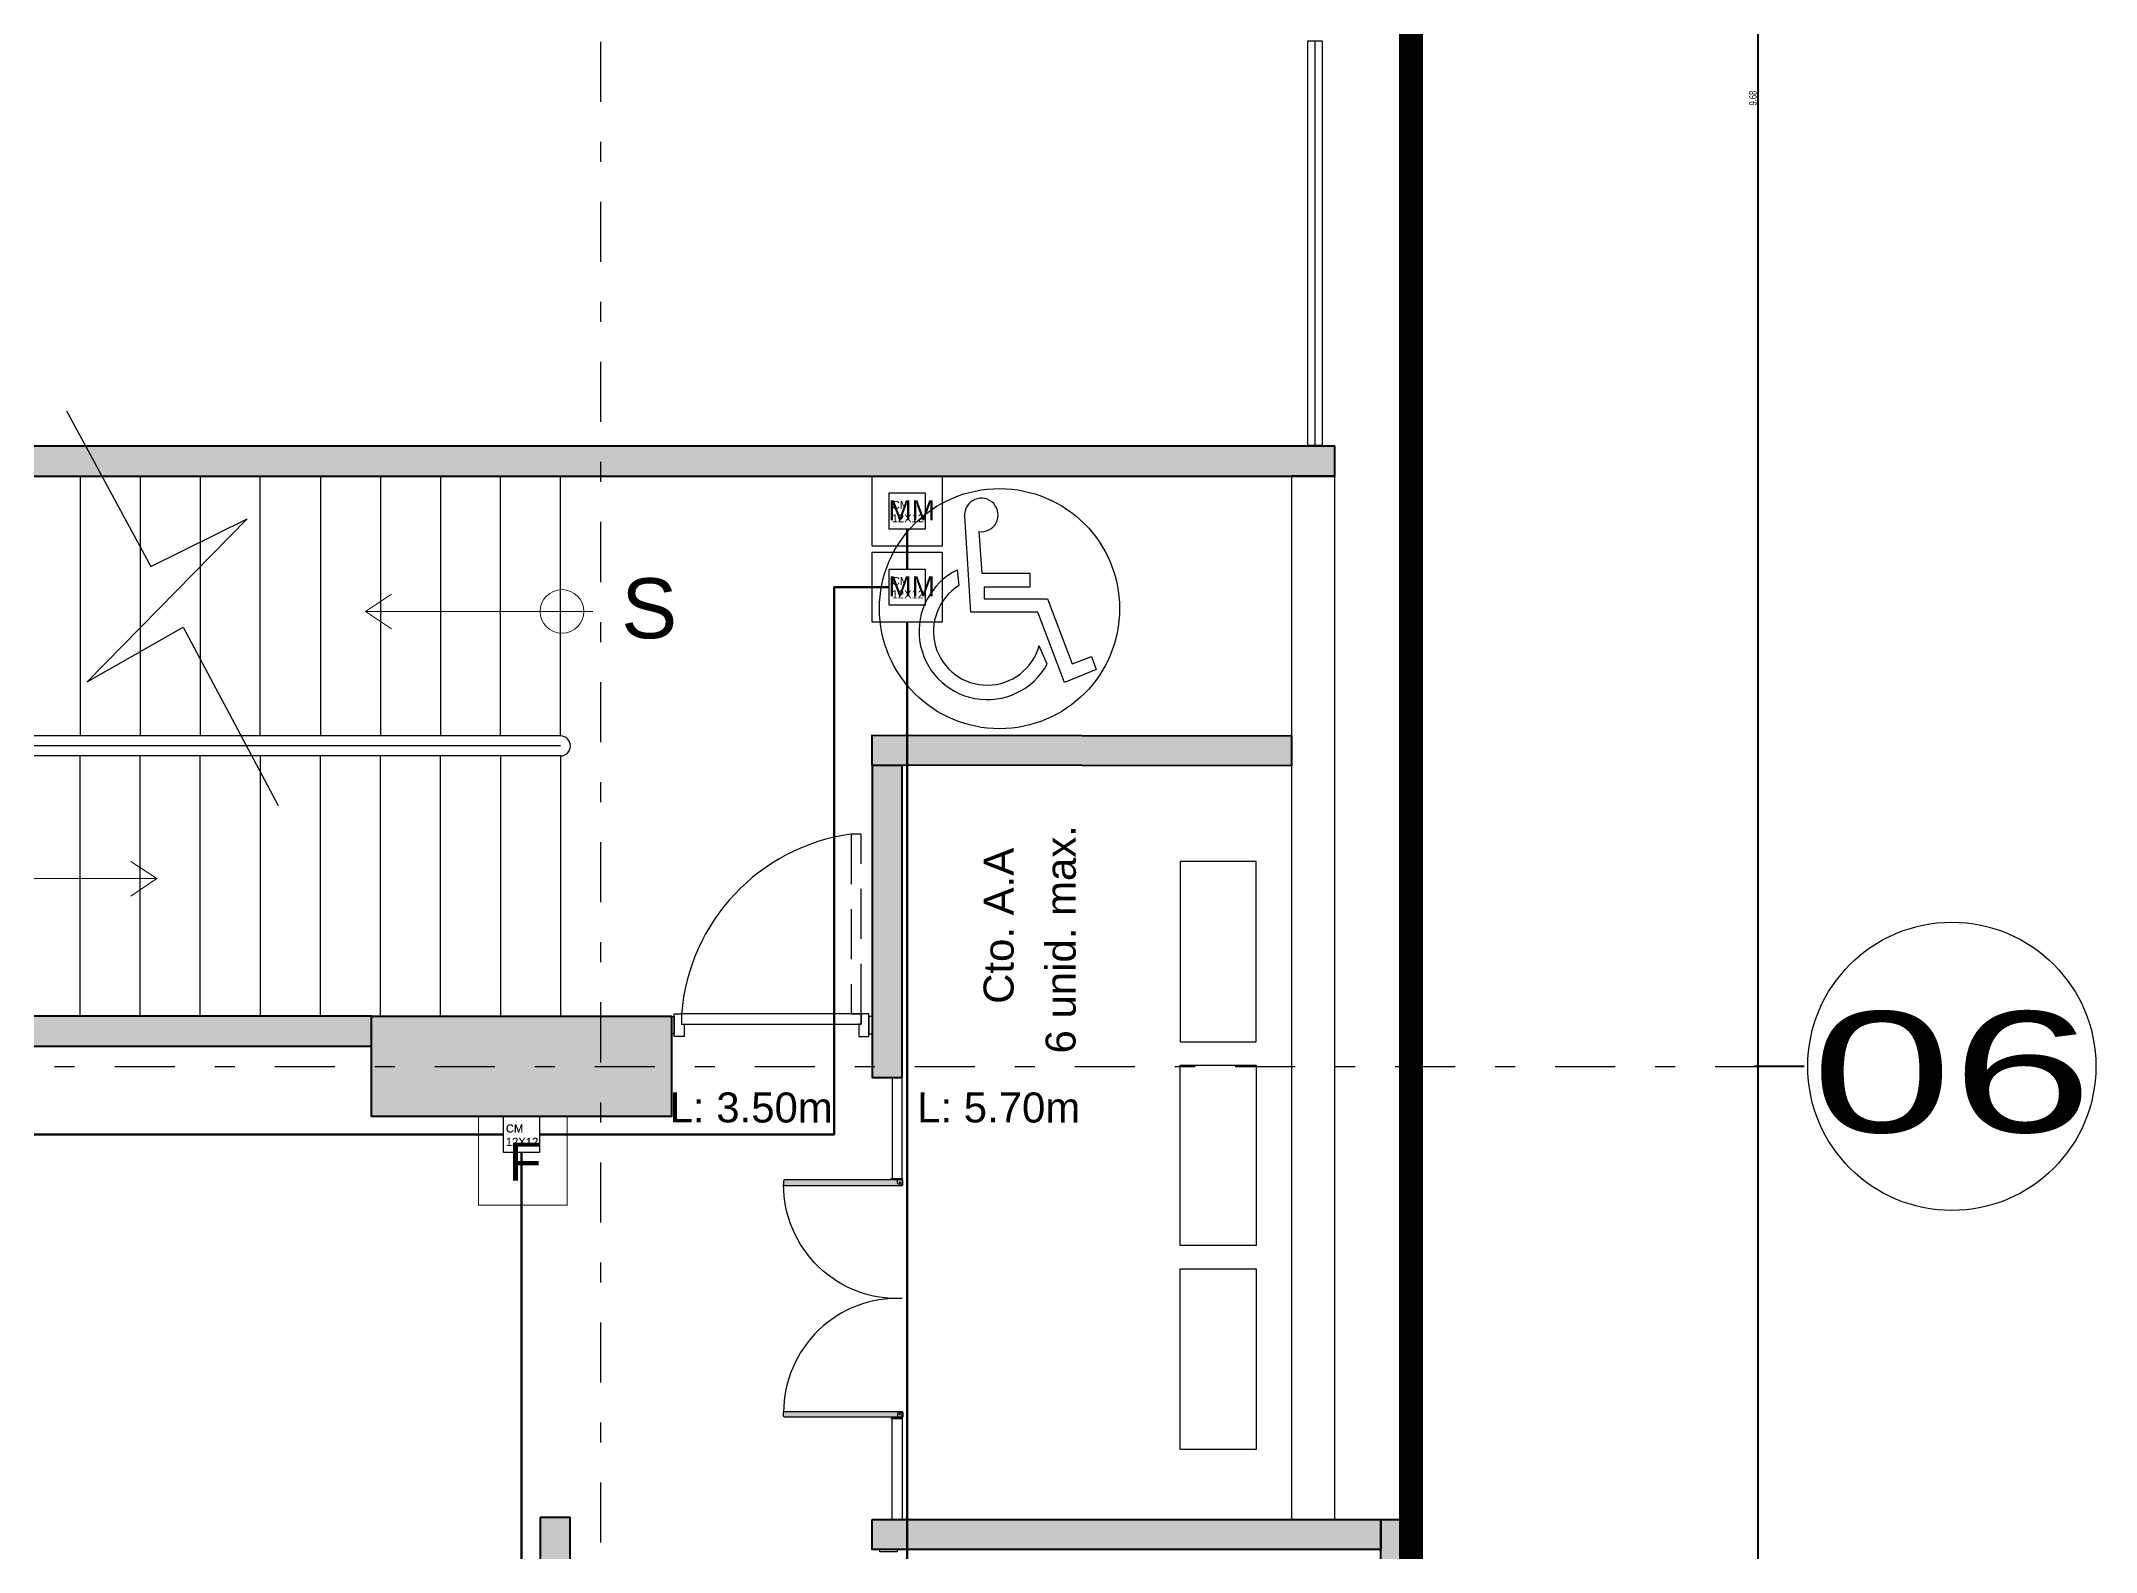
# Model space of a CAD drawing. Header units: millimetres. Extents: x 3781 to 4924, y 1639 to 1721.
# Drawn here: x 4575.51 to 4585.79, y 1656.1 to 1663.65 of the extents above; entities that cross this region are included whole.
import ezdxf
from ezdxf.enums import TextEntityAlignment as Align

# ---------------------------------------------------------------- set-up
doc = ezdxf.new("R2010")
doc.units = ezdxf.units.MM
for name, pattern in [('CENTER', [0.7, 0.3, -0.2, 0, -0.2]), ('HIDDEN', [0.375, 0.25, -0.125]), ('HIDDEN2', [0.1875, 0.125, -0.0625])]:
    doc.linetypes.add(name, pattern=pattern)
doc.layers.get('Defpoints').update_dxf_attribs({"color": 255})
for name, color, linetype in [('1amobla', 2, 'Continuous'), ('_ACHU3', 253, 'Continuous'), ('A-HATCH CONCRETO', 8, 'Continuous'), ('AMOBLAMIENTO', 1, 'Continuous'), ('AREA PARQUEO', 51, 'Continuous'), ('AS_GL DETECCION_PISO 1', 7, 'Continuous'), ('AS_GL DETECCION_PISO 2', 7, 'Continuous'), ('EJE-ESTRUCTURA', 1, 'CENTER'), ('F-2', 2, 'Continuous'), ('H-muro', 251, 'Continuous'), ('HACHTCOLUMNA', 250, 'Continuous'), ('JCA_COTAS', 1, 'Continuous'), ('JCA_PROYECCIONES', 1, 'HIDDEN2'), ('JCA_TEXTO1', 2, 'Continuous'), ('JCA_TEXTO2', 3, 'Continuous'), ('LINEA-1', 1, 'Continuous'), ('MUEBLE', 1, 'Continuous'), ('TEXTO 3', 3, 'Continuous')]:
    doc.layers.add(name, color=color, linetype=linetype)
doc.layers.add('DIM-25', color=1, linetype='Continuous', plot=False)
for name, color, linetype, lineweight in [('Estructura', 6, 'Continuous', 40), ('Muro', 4, 'Continuous', 40), ('TEXTOS', 7, 'Continuous', 20), ('Vidrio', 2, 'Continuous', 30)]:
    doc.layers.add(name, color=color, linetype=linetype, lineweight=lineweight)
doc.styles.add('Arial_400', font='arial.ttf')
doc.styles.add('ROMANS', font='arial.ttf', dxfattribs={"width": 0.7})
doc.styles.get("Standard").update_dxf_attribs({"font": 'arial.ttf'})
doc.styles.add('style2', font='arial.ttf', dxfattribs={"width": 1.5})
doc.dimstyles.new('1-10', dxfattribs={"dimscale": 10, "dimtxt": 0.0037, "dimasz": 0.001, "dimexe": 0.0018, "dimexo": 0.0018, "dimgap": 0.0005, "dimtad": 1, "dimzin": 4, "dimdsep": 46, "dimtxsty": 'ROMANS', "dimblk": 'ARCHTICK', "dimcen": 0.003, "dimdle": 0.0015, "dimclrd": 1, "dimclre": 1, "dimclrt": 4, "dimadec": 0, "dimazin": 0, "dimtfac": 1, "dimtix": 1, "dimtmove": 2, "dimatfit": 3, "dimldrblk": 'flecha', "dimfxl": 1, "dimtolj": 1, "dimtzin": 4, "dimarcsym": 0})

# ---------------------------------------------------------------- blocks, each defined once
blk = doc.blocks.new('_ArchTick')
at = {"color": 0, "linetype": 'ByBlock', "const_width": 0.15}
blk.add_lwpolyline([(-0.5, -0.5), (0.5, 0.5)], dxfattribs=at)
blk = doc.blocks.new('*D55')
at = {"layer": 'Defpoints', "color": 0, "transparency": 16777216}
for p in [(1145.333, -5993.999), (1145.083, -6003.674), (1145.333, -6003.674)]:
    blk.add_point(p, dxfattribs=at)
at = {"layer": 'JCA_COTAS', "color": 1, "lineweight": -2, "transparency": 16777216}
for p, q in [((1145.315, -5993.999), (1145.065, -5993.999)), ((1145.083, -5993.984), (1145.083, -6003.689)), ((1145.315, -6003.674), (1145.065, -6003.674))]:
    blk.add_line(p, q, dxfattribs=at)
at = {"layer": 'JCA_COTAS', "color": 1, "lineweight": -2, "transparency": 16777216, "xscale": 0.01, "yscale": 0.01, "zscale": 0.01}
for p, rotation in [((1145.083, -5993.999), 90), ((1145.083, -6003.674), 270)]:
    blk.add_blockref('_ArchTick', p, dxfattribs=dict(at, rotation=rotation))
at = {"layer": 'JCA_COTAS', "color": 4, "transparency": 16777216, "insert": (1145.059, -5998.836), "char_height": 0.037, "attachment_point": 5, "rotation": 90, "style": 'ROMANS'}
blk.add_mtext('\\A1;9.68', dxfattribs=at)
blk = doc.blocks.new('flecha')
at = {"layer": '_ACHU3', "linetype": 'Continuous', "lineweight": 0}
h = blk.add_hatch(color=255, dxfattribs=at)
h.dxf.hatch_style = 1
h.paths.add_polyline_path([(0, 0), (2.4, 0.4), (2.4, 0), (4, 0), (4, 0), (2.4, 0), (2.4, -0.4)])
at = {"layer": '_ACHU3', "linetype": 'Continuous', "lineweight": 0, "flags": 128}
blk.add_lwpolyline([(0, 0), (2.4, 0.4), (2.4, 0), (2.4, 0), (4, 0), (4, 0), (2.4, 0), (2.4, -0.4), (0, 0)], dxfattribs=at)
blk = doc.blocks.new('*D56')
at = {"layer": 'Defpoints', "color": 0, "transparency": 16777216}
for p in [(1145.333, -6003.674), (1145.083, -6011.699), (1145.333, -6011.699)]:
    blk.add_point(p, dxfattribs=at)
at = {"layer": 'JCA_COTAS', "color": 1, "lineweight": -2, "transparency": 16777216}
for p, q in [((1145.315, -6003.674), (1145.065, -6003.674)), ((1145.083, -6003.659), (1145.083, -6011.714)), ((1145.315, -6011.699), (1145.065, -6011.699))]:
    blk.add_line(p, q, dxfattribs=at)
at = {"layer": 'JCA_COTAS', "color": 1, "lineweight": -2, "transparency": 16777216, "xscale": 0.01, "yscale": 0.01, "zscale": 0.01}
for p, rotation in [((1145.083, -6003.674), 90), ((1145.083, -6011.699), 270)]:
    blk.add_blockref('_ArchTick', p, dxfattribs=dict(at, rotation=rotation))
at = {"layer": 'JCA_COTAS', "color": 4, "transparency": 16777216, "insert": (1145.059, -6007.686), "char_height": 0.037, "attachment_point": 5, "rotation": 90, "style": 'ROMANS'}
blk.add_mtext('\\A1;8.02', dxfattribs=at)
blk = doc.blocks.new('discap')
at = {"layer": 'TEXTO 3', "color": 0, "linetype": 'Continuous'}
for p, q in [((-179169, -277469), (-179154, -277610)), ((-178353, -278322), (-178426, -278155))]:
    blk.add_line(p, q, dxfattribs=at)
blk.add_lwpolyline([(-178974, -277120), (-178946, -277498), (-178511, -277498), (-178511, -277624), (-178926, -277624), (-178926, -277730), (-178352, -277730), (-178127, -278321), (-177953, -278254), (-177909, -278371), (-178198, -278488), (-178440, -277852), (-179047, -277852), (-179102, -276980)], dxfattribs=at)
for centre, radius, start, end in [((-178951, -276970), 152, 261.2603, 183.6697), ((-178897, -278025), 619, 116.0954, 331.345), ((-178897, -278025), 488, 121.7945, 344.571)]:
    blk.add_arc(centre, radius, start, end, dxfattribs=at)
blk = doc.blocks.new('PUERTA BAÑOS')
at = {"layer": 'AMOBLAMIENTO'}
h = blk.add_hatch(color=255, dxfattribs=at)
edge = h.paths.add_edge_path()
edge.add_line((-0.008, 0.002), (-0.008, -0.628))
edge.add_arc((-0.013, -0.628), 0.005, -90, 0, ccw=False)
edge.add_line((-0.013, -0.633), (-0.033, -0.633))
edge.add_arc((-0.033, -0.628), 0.005, 180, 270, ccw=False)
edge.add_line((-0.038, -0.628), (-0.038, -0.003))
edge.add_arc((-0.032, -0.003), 0.005, 90, 180, ccw=False)
edge.add_line((-0.033, 0.002), (-0.008, 0.002))
for p, q in [((0, 0), (-0.005, 0)), ((0, -0.06), (0, 0)), ((-0.03, -0.005), (-0.03, -0.02)), ((-0.005, 0), (-0.025, 0)), ((-0.025, -0.025), (-0.005, -0.025)), ((-0.005, -0.025), (-0.005, 0)), ((-0.005, 0), (-0.005, -0.06)), ((-0.005, -0.06), (0, -0.06))]:
    blk.add_line(p, q, dxfattribs=at)
blk.add_lwpolyline([(-0.008, 0.002), (-0.008, -0.628, -0.414214), (-0.013, -0.633), (-0.033, -0.633, -0.414214), (-0.038, -0.628), (-0.038, -0.003, -0.414214), (-0.033, 0.002)], format="xyb", close=True, dxfattribs=at)
blk.add_circle((-0.022, -0.013), 0.0025, dxfattribs=at)
at = {"layer": 'AMOBLAMIENTO', "ltscale": 0.1}
blk.add_arc((-0.034, -0.026), 0.607, 177.5483, 270.1437, dxfattribs=at)
at = {"layer": 'AMOBLAMIENTO'}
for centre, start, end in [((-0.025, -0.005), 90, 180), ((-0.025, -0.02), 180, 270)]:
    blk.add_arc(centre, 0.005, start, end, dxfattribs=at)
blk = doc.blocks.new('AS_Manual Pull Station _Addressable_')
at = {"color": 0, "linetype": 'Continuous', "lineweight": 15}
for p, q in [((-0.1554, 0.1504), (0.1402, 0.1504)), ((-0.1554, -0.1453), (-0.1554, 0.1504)), ((0.1402, 0.1504), (0.1402, -0.1453)), ((0.1402, -0.1453), (-0.1554, -0.1453))]:
    blk.add_line(p, q, dxfattribs=at)
at = {"color": 0, "linetype": 'Continuous', "lineweight": 15, "style": 'Arial_400'}
blk.add_text('F', height=0.127, dxfattribs=at).set_placement((0, 0), align=Align.MIDDLE_CENTER)
blk = doc.blocks.new('Caja metalica de 12')
at = {"layer": '1amobla', "linetype": 'Continuous', "ltscale": 0.3}
blk.add_lwpolyline([(-1069.691, -2855.357), (-1069.511, -2855.357), (-1069.511, -2855.537), (-1069.691, -2855.537), (-1069.691, -2855.357)], dxfattribs=at)
at = {"layer": '1amobla', "color": 7, "linetype": 'Continuous', "ltscale": 0.3, "insert": (-1069.679, -2855.397), "char_height": 0.04, "width": 0.07916, "attachment_point": 1}
blk.add_mtext('CM 12X12', dxfattribs=at)
blk = doc.blocks.new('Est etapa 3 torre')
at = {"layer": 'HACHTCOLUMNA'}
h = blk.add_hatch(color=256, dxfattribs=at)
h.paths.add_polyline_path([(1123.55, -5959.124), (1123.05, -5959.124), (1123.05, -5957.624), (1123.55, -5957.624)])
h.paths.add_polyline_path([(1116.05, -5959.124), (1115.55, -5959.124), (1115.55, -5957.624), (1116.05, -5957.624)])
h.paths.add_polyline_path([(1139.548, -5959.124), (1139.048, -5959.124), (1139.048, -5957.624), (1139.548, -5957.624)])
h.paths.add_polyline_path([(1132.05, -5959.124), (1131.55, -5959.124), (1131.55, -5957.624), (1132.05, -5957.624)])
h.paths.add_polyline_path([(1140.048, -5967.649), (1140.048, -5968.149), (1138.548, -5968.149), (1138.548, -5967.649)])
h.paths.add_polyline_path([(1124.05, -5967.649), (1124.05, -5968.149), (1122.55, -5968.149), (1122.55, -5967.649)])
h.paths.add_polyline_path([(1131.05, -5967.649), (1131.05, -5968.149), (1132.55, -5968.149), (1132.55, -5967.649)])
h.paths.add_polyline_path([(1115.05, -5967.649), (1115.05, -5968.149), (1116.55, -5968.149), (1116.55, -5967.649)])
h.paths.add_polyline_path([(1140.048, -5975.649), (1140.048, -5976.149), (1138.548, -5976.149), (1138.548, -5975.649)])
h.paths.add_polyline_path([(1124.05, -5975.649), (1124.05, -5976.149), (1122.55, -5976.149), (1122.55, -5975.649)])
h.paths.add_polyline_path([(1131.05, -5975.649), (1131.05, -5976.149), (1132.55, -5976.149), (1132.55, -5975.649)])
h.paths.add_polyline_path([(1115.05, -5975.649), (1115.05, -5976.149), (1116.55, -5976.149), (1116.55, -5975.649)])
h.paths.add_polyline_path([(1140.048, -5985.749), (1140.048, -5986.249), (1138.548, -5986.249), (1138.548, -5985.749)])
h.paths.add_polyline_path([(1124.05, -5985.749), (1124.05, -5986.249), (1122.55, -5986.249), (1122.55, -5985.749)])
h.paths.add_polyline_path([(1131.05, -5985.749), (1131.05, -5986.249), (1132.55, -5986.249), (1132.55, -5985.749)])
h.paths.add_polyline_path([(1115.05, -5985.749), (1115.05, -5986.249), (1116.55, -5986.249), (1116.55, -5985.749)])
h.paths.add_polyline_path([(1140.048, -5993.749), (1140.048, -5994.249), (1138.548, -5994.249), (1138.548, -5993.749)])
h.paths.add_polyline_path([(1124.05, -5993.749), (1124.05, -5994.249), (1122.55, -5994.249), (1122.55, -5993.749)])
h.paths.add_polyline_path([(1131.05, -5993.749), (1131.05, -5994.249), (1132.55, -5994.249), (1132.55, -5993.749)])
h.paths.add_polyline_path([(1115.05, -5993.749), (1115.05, -5994.249), (1116.55, -5994.249), (1116.55, -5993.749)])
h.paths.add_polyline_path([(1132.05, -6003.426), (1131.55, -6003.426), (1131.55, -6004.922), (1132.05, -6004.922)])
h.paths.add_polyline_path([(1138.153, -6003.424), (1139.653, -6003.424), (1139.653, -6003.924), (1138.153, -6003.924)])
h.paths.add_polyline_path([(1116.05, -6004.924), (1116.05, -6003.424), (1115.55, -6003.424), (1115.55, -6004.924)])
h.paths.add_polyline_path([(1123.55, -6004.924), (1123.55, -6003.424), (1123.05, -6003.424), (1123.05, -6004.924)])
h.paths.add_polyline_path([(1139.048, -6011.949), (1139.048, -6009.549), (1139.548, -6009.549), (1139.548, -6011.949)])
h.paths.add_polyline_path([(1131.55, -6009.549), (1131.55, -6011.949), (1132.05, -6011.949), (1132.05, -6009.549)])
h.paths.add_polyline_path([(1123.05, -6009.549), (1123.05, -6011.949), (1123.55, -6011.949), (1123.55, -6009.549)])
h.paths.add_polyline_path([(1116.05, -6009.549), (1116.05, -6011.949), (1115.55, -6011.949), (1115.55, -6009.549)])
at = {"layer": 'EJE-ESTRUCTURA'}
for p, q in [((1139.298, -5955.354), (1139.298, -6014.914)), ((1139.298, -5955.354), (1139.298, -6014.914)), ((1113.67, -6003.674), (1145.333, -6003.674))]:
    blk.add_line(p, q, dxfattribs=at)
at = {"layer": 'Estructura'}
blk.add_lwpolyline([(1138.153, -6003.424), (1139.653, -6003.424), (1139.653, -6003.924), (1138.153, -6003.924)], close=True, dxfattribs=at)
at = {"layer": 'JCA_TEXTO1', "linetype": 'Continuous'}
blk.add_circle((1146.053, -6003.674), 0.72, dxfattribs=at)
at = {"layer": 'JCA_TEXTO2', "style": 'style2', "width": 1.5}
blk.add_text('06', height=0.6031, rotation=0.0293, dxfattribs=at).set_placement((1145.351, -6004.004))
at = {"layer": 'JCA_COTAS'}
for base, p1, p2, picture, middle in [((1145.08334, -6003.67384), (1145.33317, -5993.99883), (1145.33317, -6003.67384), '*D55', (1145.05945, -5998.83634)), ((1145.083339, -6011.698837), (1145.333175, -6003.673839), (1145.333175, -6011.698837), '*D56', (1145.059447, -6007.686338))]:
    dim = blk.add_linear_dim(base=base, p1=p1, p2=p2, angle=90, dimstyle='1-10', dxfattribs=at)
    dim.commit()
    dim.dimension.update_dxf_attribs({"geometry": picture, "text_midpoint": middle})

msp = doc.modelspace()

# ---------------------------------------------------------------- hatches: boundary and pattern name
at = {"layer": 'A-HATCH CONCRETO', "ltscale": 0.03}
h = msp.add_hatch(color=256, dxfattribs=at)
h.dxf.hatch_style = 1
h.paths.add_polyline_path([(4562.563, 1658.778), (4562.563, 1658.628), (4562.911, 1658.628), (4562.911, 1658.778)])
h.paths.add_polyline_path([(4562.911, 1658.778), (4563.061, 1658.778), (4563.061, 1657.427), (4562.911, 1657.427)])
h.paths.add_polyline_path([(4565.622, 1657.277), (4565.622, 1657.427), (4562.563, 1657.427), (4562.563, 1657.277)])
h.paths.add_polyline_path([(4562.213, 1652.653), (4562.213, 1657.278), (4562.063, 1657.278), (4562.063, 1653.018), (4562.063, 1652.653)])
h.paths.add_polyline_path([(4565.622, 1654.102), (4565.472, 1654.102), (4565.472, 1657.277), (4565.622, 1657.277)])
h.paths.add_polyline_path([(4564.222, 1654.252), (4564.222, 1652.563), (4564.572, 1652.563), (4564.572, 1652.713), (4564.373, 1652.713), (4564.372, 1654.252)])
h.paths.add_polyline_path([(4565.622, 1652.713), (4565.472, 1652.713), (4565.472, 1652.063), (4565.622, 1652.063)])
h.paths.add_polyline_path([(4565.472, 1652.563), (4565.472, 1652.563), (4565.472, 1652.713), (4565.472, 1652.713)], flags=16)
h.paths.add_polyline_path([(4562.063, 1650.218), (4565.622, 1650.218), (4565.622, 1650.368), (4562.563, 1650.368), (4562.563, 1650.253), (4562.063, 1650.253)])
h.paths.add_polyline_path([(4565.472, 1650.863), (4565.472, 1650.368), (4565.622, 1650.368), (4565.622, 1650.863)])
h.paths.add_polyline_path([(4568.938, 1652.713), (4568.938, 1652.563), (4568.372, 1652.563), (4568.372, 1650.198), (4568.222, 1650.198), (4568.222, 1652.713)])
h.paths.add_polyline_path([(4571.49, 1652.713), (4571.49, 1652.563), (4571.063, 1652.563), (4571.063, 1652.653), (4570.563, 1652.653), (4570.563, 1652.563), (4570.138, 1652.563), (4570.138, 1652.713)])
h.paths.add_polyline_path([(4568.372, 1650.198), (4575.414, 1650.198), (4575.414, 1650.351), (4568.372, 1650.351)])
h.paths.add_polyline_path([(4573.69, 1652.713), (4573.69, 1652.563), (4572.69, 1652.563), (4572.69, 1652.713)])
h.paths.add_polyline_path([(4573.115, 1650.351), (4573.265, 1650.351), (4573.265, 1652.563), (4573.115, 1652.563), (4573.115, 1652.565), (4573.115, 1650.351), (4573.115, 1650.351)])
h.paths.add_polyline_path([(4574.89, 1652.713), (4574.89, 1652.563), (4575.414, 1652.563), (4575.414, 1650.198), (4575.564, 1650.198), (4575.564, 1652.713)])
h.paths.add_polyline_path([(4578.56, 1650.353), (4582.361, 1650.353), (4582.361, 1650.203), (4578.56, 1650.203)])
h.paths.add_polyline_path([(4578.01, 1650.203), (4578.01, 1652.653), (4578.06, 1652.653), (4578.06, 1650.253), (4578.56, 1650.253), (4578.56, 1650.203)])
h.paths.add_polyline_path([(4581.796, 1651.857), (4581.796, 1650.353), (4581.646, 1650.353), (4581.646, 1651.857)])
h.paths.add_polyline_path([(4581.796, 1651.857), (4582.211, 1651.857), (4582.211, 1651.707), (4581.796, 1651.706)])
h.paths.add_polyline_path([(4582.361, 1651.857), (4582.361, 1650.353), (4582.211, 1650.353), (4582.211, 1651.857)])
h.paths.add_polyline_path([(4579.06, 1654.172), (4582.211, 1654.172), (4582.211, 1654.022), (4579.06, 1654.022)])
h.paths.add_polyline_path([(4579.669, 1655.112), (4579.669, 1654.172), (4579.819, 1654.172), (4579.819, 1655.112)])
h.paths.add_polyline_path([(4578.009, 1656.274), (4578.01, 1652.653), (4578.16, 1652.653), (4578.159, 1656.274)])
h.paths.add_polyline_path([(4578.16, 1654.172), (4578.16, 1654.172), (4578.16, 1654.022), (4578.16, 1654.022)], flags=17)
h.paths.add_polyline_path([(4579.669, 1656.264), (4582.211, 1656.264), (4582.211, 1656.114), (4579.669, 1656.114)])
h.paths.add_polyline_path([(4582.361, 1656.264), (4582.361, 1655.061), (4582.211, 1655.061), (4582.211, 1656.264)])
h.paths.add_polyline_path([(4579.669, 1660.031), (4579.669, 1658.472), (4579.819, 1658.472), (4579.819, 1660.031)])
h.paths.add_polyline_path([(4581.764, 1660.029), (4579.669, 1660.033), (4579.669, 1660.183), (4581.765, 1660.179)])
h.paths.add_polyline_path([(4581.981, 1661.627), (4573.514, 1661.627), (4573.514, 1661.477), (4581.981, 1661.477)])
h.paths.add_polyline_path([(4573.514, 1658.777), (4573.514, 1661.477), (4573.664, 1661.477), (4573.664, 1658.777)])
h = msp.add_hatch(color=256, dxfattribs=at)
h.dxf.hatch_style = 1
h.paths.add_polyline_path([(4577.165, 1658.779), (4573.514, 1658.778), (4573.514, 1658.628), (4577.165, 1658.629)])
h.paths.add_polyline_path([(4571.863, 1657.276), (4571.863, 1657.426), (4572.427, 1657.427), (4572.427, 1657.277)])
h.paths.add_polyline_path([(4573.227, 1657.276), (4573.227, 1657.426), (4573.88, 1657.426), (4573.88, 1657.276)])
h.paths.add_polyline_path([(4575.314, 1657.276), (4575.314, 1657.426), (4574.68, 1657.426), (4574.68, 1657.276)])
h.paths.add_polyline_path([(4575.464, 1656.264), (4575.314, 1656.264), (4575.314, 1657.589), (4575.464, 1657.589)])
h.paths.add_polyline_path([(4568.222, 1656.264), (4575.464, 1656.264), (4575.464, 1656.114), (4568.222, 1656.114)])
h.paths.add_polyline_path([(4573.815, 1656.265), (4573.665, 1656.265), (4573.665, 1657.276), (4573.815, 1657.276)])
h.paths.add_polyline_path([(4572.166, 1656.265), (4572.016, 1656.265), (4572.016, 1657.276), (4572.166, 1657.276)])
h.paths.add_polyline_path([(4568.222, 1656.264), (4568.222, 1657.277), (4568.372, 1657.277), (4568.372, 1656.264)])
h.paths.add_polyline_path([(4568.222, 1657.276), (4568.222, 1657.426), (4570.563, 1657.427), (4570.563, 1657.277)])

# ---------------------------------------------------------------- linework, layer by layer
msp.add_line((4579.844, 1660.748), (4579.844, 1655.143))
at = {"layer": '1amobla', "color": 6, "linetype": 'Continuous', "ltscale": 0.3}
for points in [[(4579.669, 1661.478), (4580.019, 1661.478), (4580.019, 1661.128), (4579.669, 1661.128), (4579.669, 1661.478)], [(4579.669, 1661.098), (4580.019, 1661.098), (4580.019, 1660.748), (4579.669, 1660.748), (4579.669, 1661.098)]]:
    msp.add_lwpolyline(points, dxfattribs=at)
at = {"layer": '1amobla', "color": 7, "linetype": 'Continuous', "ltscale": 0.3, "true_color": 0xffffff}
for points in [[(4579.754, 1661.393), (4579.934, 1661.393), (4579.934, 1661.213), (4579.754, 1661.213), (4579.754, 1661.393)], [(4579.754, 1661.393), (4579.934, 1661.393), (4579.934, 1661.213), (4579.754, 1661.213), (4579.754, 1661.393)], [(4579.754, 1661.013), (4579.934, 1661.013), (4579.934, 1660.833), (4579.754, 1660.833), (4579.754, 1661.013)], [(4579.754, 1661.013), (4579.934, 1661.013), (4579.934, 1660.833), (4579.754, 1660.833), (4579.754, 1661.013)], [(4577.825, 1658.278), (4578.005, 1658.278), (4578.005, 1658.098), (4577.825, 1658.098), (4577.825, 1658.278)], [(4577.825, 1658.278), (4578.005, 1658.278), (4578.005, 1658.098), (4577.825, 1658.098), (4577.825, 1658.278)], [(4577.825, 1658.278), (4578.005, 1658.278), (4578.005, 1658.098), (4577.825, 1658.098), (4577.825, 1658.278)], [(4577.825, 1658.278), (4578.005, 1658.278), (4578.005, 1658.098), (4577.825, 1658.098), (4577.825, 1658.278)], [(4577.825, 1658.278), (4578.005, 1658.278), (4578.005, 1658.098), (4577.825, 1658.098), (4577.825, 1658.278)], [(4577.825, 1658.278), (4578.005, 1658.278), (4578.005, 1658.098), (4577.825, 1658.098), (4577.825, 1658.278)], [(4577.825, 1658.278), (4578.005, 1658.278), (4578.005, 1658.098), (4577.825, 1658.098), (4577.825, 1658.278)]]:
    msp.add_lwpolyline(points, dxfattribs=at)
at = {"layer": 'AREA PARQUEO', "color": 2}
for p, q in [((4575.71, 1661.478), (4575.71, 1660.179)), ((4576.01, 1661.478), (4576.01, 1660.179)), ((4576.31, 1661.478), (4576.31, 1660.179)), ((4576.61, 1660.179), (4576.61, 1661.478)), ((4576.91, 1661.478), (4576.91, 1660.179)), ((4577.21, 1661.478), (4577.21, 1660.179)), ((4577.51, 1661.478), (4577.51, 1660.179)), ((4577.81, 1660.179), (4577.81, 1661.479)), ((4578.11, 1660.179), (4578.11, 1661.478)), ((4578.11, 1660.179), (4575.11, 1660.179)), ((4578.11, 1660.129), (4575.11, 1660.129)), ((4578.11, 1660.079), (4575.11, 1660.079)), ((4575.71, 1658.779), (4575.71, 1660.079)), ((4576.01, 1658.779), (4576.01, 1660.079)), ((4576.31, 1658.779), (4576.31, 1660.079)), ((4576.61, 1660.079), (4576.61, 1658.779)), ((4576.91, 1658.779), (4576.91, 1660.079)), ((4577.21, 1658.779), (4577.21, 1660.079)), ((4577.51, 1658.779), (4577.51, 1660.079)), ((4577.81, 1660.079), (4577.811, 1658.778)), ((4578.11, 1660.079), (4578.11, 1658.779))]:
    msp.add_line(p, q, dxfattribs=at)
msp.add_arc((4578.11, 1660.129), 0.05, 270, 90, dxfattribs=at)
at = {"layer": 'AS_GL DETECCION_PISO 2', "color": 5, "linetype": 'Continuous', "lineweight": 50}
for p, q in [((4579.844, 1661.013), (4579.844, 1661.213)), ((4577.825, 1658.188), (4573.151, 1658.188)), ((4577.825, 1658.187), (4573.151, 1658.187))]:
    msp.add_line(p, q, dxfattribs=at)
for points in [[(4578.005, 1658.188), (4579.479, 1658.188), (4579.479, 1660.923), (4579.754, 1660.923)], [(4580.92, 1655.143), (4579.844, 1655.143), (4579.844, 1660.748)]]:
    msp.add_lwpolyline(points, dxfattribs=at)
at = {"layer": 'AS_GL DETECCION_PISO 2', "color": 5, "linetype": 'Continuous', "lineweight": 50, "elevation": 1207.545}
msp.add_lwpolyline([(4573.665, 1656.025), (4577.915, 1656.025), (4577.915, 1658.098)], dxfattribs=at)
at = {"layer": 'Defpoints', "ltscale": 5, "const_width": 0.12}
msp.add_lwpolyline([(4550.769, 1704.578), (4582.361, 1704.578), (4582.361, 1650.103), (4550.769, 1650.103)], close=True, dxfattribs=at)
at = {"layer": 'DIM-25'}
msp.add_arc((4579.699, 1658.711), 0.987, 97.8945, 175.4314, dxfattribs=at)
at = {"layer": 'F-2'}
for points in [[(4578.665, 1658.777), (4578.678, 1658.777), (4578.678, 1658.69), (4578.665, 1658.69)], [(4578.728, 1658.739), (4578.728, 1658.677), (4578.678, 1658.677), (4578.678, 1658.79), (4578.716, 1658.79), (4578.716, 1658.739), (4578.728, 1658.739)], [(4579.602, 1658.739), (4579.602, 1658.677), (4579.652, 1658.677), (4579.652, 1658.79), (4579.614, 1658.79), (4579.614, 1658.739), (4579.602, 1658.739)], [(4579.665, 1658.777), (4579.652, 1658.777), (4579.652, 1658.69), (4579.665, 1658.69)], [(4579.794, 1656.114), (4579.794, 1656.102), (4579.707, 1656.102), (4579.707, 1656.114)]]:
    msp.add_lwpolyline(points, dxfattribs=at)
msp.add_lwpolyline([(4579.614, 1658.739), (4579.614, 1658.79), (4578.716, 1658.79), (4578.716, 1658.739)], close=True, dxfattribs=at)
at = {"layer": 'H-muro', "color": 252}
msp.add_circle((4580.305, 1660.815), 0.6, dxfattribs=at)
at = {"layer": 'JCA_PROYECCIONES'}
msp.add_line((4582.361, 1704.503), (4582.361, 1651.857), dxfattribs=at)
at = {"layer": 'LINEA-1'}
msp.add_lwpolyline([(4575.641, 1661.804), (4576.063, 1661.025), (4576.544, 1661.264), (4575.745, 1660.45), (4576.224, 1660.723), (4576.699, 1659.831)], dxfattribs=at)
at = {"layer": 'MUEBLE', "color": 1, "linetype": 'HIDDEN'}
msp.add_lwpolyline([(4579.564, 1658.79), (4579.614, 1658.79), (4579.614, 1659.688), (4579.564, 1659.688)], close=True, dxfattribs=at)
at = {"layer": 'Muro'}
for points in [[(4581.981, 1661.627), (4573.514, 1661.627), (4573.514, 1661.477), (4581.981, 1661.477)], [(4581.764, 1660.029), (4579.669, 1660.033), (4579.669, 1660.183), (4581.765, 1660.179)], [(4579.669, 1660.031), (4579.669, 1658.472), (4579.819, 1658.472), (4579.819, 1660.031)], [(4577.165, 1658.779), (4573.514, 1658.778), (4573.514, 1658.628), (4577.165, 1658.629)], [(4578.009, 1656.274), (4578.01, 1652.653), (4578.16, 1652.653), (4578.159, 1656.274)], [(4579.669, 1656.264), (4582.211, 1656.264), (4582.211, 1656.114), (4579.669, 1656.114)], [(4582.361, 1656.264), (4582.361, 1655.061), (4582.211, 1655.061), (4582.211, 1656.264)]]:
    msp.add_lwpolyline(points, close=True, dxfattribs=at)
at = {"layer": 'TEXTOS'}
for points in [[(4578.272, 1660.801), (4577.135, 1660.801), (4577.265, 1660.887)], [(4578.272, 1660.801), (4577.135, 1660.801), (4577.265, 1660.714)], [(4574.956, 1659.466), (4576.093, 1659.466), (4575.963, 1659.552)], [(4574.956, 1659.466), (4576.093, 1659.466), (4575.963, 1659.379)]]:
    msp.add_lwpolyline(points, dxfattribs=at)
msp.add_circle((4578.118, 1660.801), 0.109, dxfattribs=at)
at = {"layer": 'Vidrio'}
for points in [[(4581.919, 1661.632), (4581.919, 1663.651), (4581.844, 1663.651), (4581.844, 1661.632)], [(4581.882, 1661.632), (4581.882, 1663.651), (4581.844, 1663.651), (4581.844, 1661.632)], [(4581.764, 1656.264), (4581.981, 1656.264), (4581.981, 1661.478), (4581.764, 1661.478)], [(4581.207, 1658.65), (4581.588, 1658.65), (4581.588, 1659.552), (4581.207, 1659.552)], [(4579.819, 1658.472), (4579.769, 1658.472), (4579.769, 1657.968), (4579.819, 1657.968)], [(4581.207, 1658.534), (4581.588, 1658.534), (4581.588, 1657.632), (4581.207, 1657.632)], [(4581.207, 1657.516), (4581.588, 1657.516), (4581.588, 1656.614), (4581.207, 1656.614)], [(4579.819, 1656.264), (4579.769, 1656.264), (4579.769, 1656.768), (4579.819, 1656.768)]]:
    msp.add_lwpolyline(points, close=True, dxfattribs=at)

# ---------------------------------------------------------------- block references
at = {"layer": '1amobla', "color": 7, "linetype": 'Continuous', "true_color": 0xffffff}
for p in [(5649.445, 4516.75), (5649.445, 4516.37), (5647.516, 4513.634)]:
    msp.add_blockref('Caja metalica de 12', p, dxfattribs=at)
at = {"layer": 'AMOBLAMIENTO', "linetype": 'HIDDEN', "ltscale": 0.0003, "yscale": 0.9370246659485616, "zscale": 0.9370246659485616}
for p, xscale, rotation in [((4579.819, 1657.968), -0.9370246659485616, 269.9996933002926), ((4579.819, 1656.768), 0.9370246659485616, 270.0003066997074)]:
    msp.add_blockref('PUERTA BAÑOS', p, dxfattribs=dict(at, xscale=xscale, rotation=rotation))
at = {"layer": 'AS_GL DETECCION_PISO 1', "color": 6, "linetype": 'Continuous', "xscale": 1.5, "yscale": 1.5, "zscale": 1.5}
msp.add_blockref('AS_Manual Pull Station _Addressable_', (4577.933, 1658.052), dxfattribs=at)
at = {"layer": 'H-muro', "color": 252, "xscale": 0.0005512069662100001, "yscale": 0.0005512069662100001, "zscale": 0.0005512069662100001}
msp.add_blockref('discap', (4678.853, 1813.951), dxfattribs=at)
at = {"layer": 'Muro'}
msp.add_blockref('Est etapa 3 torre', (3439.012, 7662.202), dxfattribs=at)

# ---------------------------------------------------------------- texts
at = {"layer": '1amobla', "color": 6, "linetype": 'Continuous', "ltscale": 0.3, "char_height": 0.1, "width": 0.07916, "attachment_point": 1}
for insert in [(4579.749, 1661.357), (4579.749, 1660.977)]:
    msp.add_mtext('MM', dxfattribs=dict(at, insert=insert))
at = {"layer": '1amobla', "color": 7, "linetype": 'Continuous', "ltscale": 0.3, "true_color": 0xffffff, "char_height": 0.04, "width": 0.07916, "attachment_point": 1}
for insert in [(4579.766, 1661.353), (4579.766, 1660.973), (4577.838, 1658.238), (4577.838, 1658.238), (4577.838, 1658.238), (4577.838, 1658.238), (4577.838, 1658.238)]:
    msp.add_mtext('CM 12X12', dxfattribs=dict(at, insert=insert))
at = {"layer": 'TEXTOS'}
for s, height, rotation, p in [('S', 0.3, 359.9331, (4578.414, 1660.667)), ('6 unid. max.', 0.15, 89.9331, (4580.685, 1658.592)), ('Cto. A.A', 0.15, 89.9331, (4580.375, 1658.84)), ('L: 3.50m', 0.15, 359.9331, (4578.656, 1658.248, 1207.545)), ('L: 5.70m', 0.15, 359.9331, (4579.893, 1658.248, 1207.545))]:
    msp.add_text(s, height=height, rotation=rotation, dxfattribs=at).set_placement(p)

doc.saveas('drawing.dxf')
